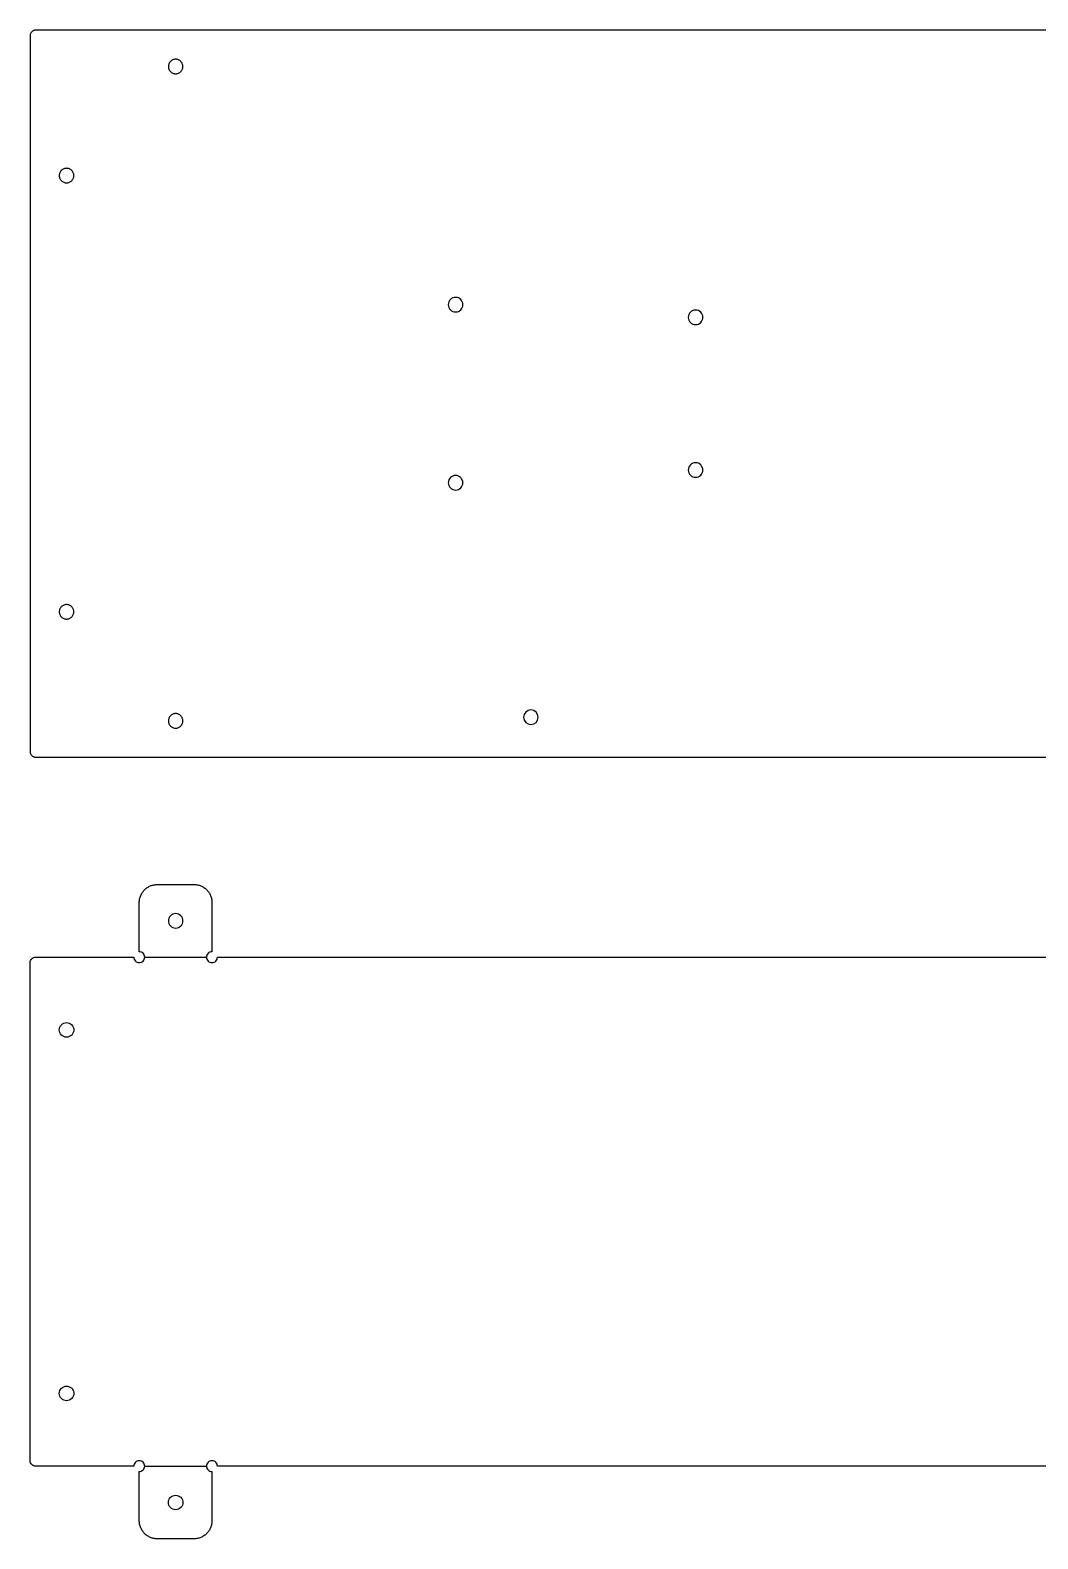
# Model space of a CAD drawing. Extents: x -490 to 490, y -432 to 432.
# Drawn here: x -300 to -22.9, y 17.5 to 432.5 of the extents above; entities that cross this region are included whole.
import ezdxf

# ---------------------------------------------------------------- set-up
doc = ezdxf.new("R2010")
doc.units = 0
doc.layers.get('0').update_dxf_attribs({"linetype": 'CONTINUOUS'})
doc.layers.add('CORTE', color=18, linetype='CONTINUOUS')
doc.layers.add('PLEGADO', color=1, linetype='CONTINUOUS')

msp = doc.modelspace()

# ---------------------------------------------------------------- linework, layer by layer
for points in [[(-260, 424.5), (-260.2, 424.49), (-260.4, 424.46), (-260.59, 424.41), (-260.78, 424.34), (-260.95, 424.26), (-261.12, 424.16), (-261.27, 424.04), (-261.41, 423.91), (-261.54, 423.77), (-261.66, 423.62), (-261.76, 423.45), (-261.84, 423.28), (-261.91, 423.09), (-261.96, 422.9), (-261.99, 422.7), (-262, 422.5), (-261.99, 422.3), (-261.96, 422.1), (-261.91, 421.91), (-261.84, 421.72), (-261.76, 421.55), (-261.66, 421.38), (-261.54, 421.23), (-261.41, 421.09), (-261.27, 420.96), (-261.12, 420.84), (-260.95, 420.74), (-260.78, 420.66), (-260.59, 420.59), (-260.4, 420.54), (-260.2, 420.51), (-260, 420.5), (-259.8, 420.51), (-259.6, 420.54), (-259.41, 420.59), (-259.22, 420.66), (-259.05, 420.74), (-258.88, 420.84), (-258.73, 420.96), (-258.59, 421.09), (-258.46, 421.23), (-258.34, 421.38), (-258.24, 421.55), (-258.16, 421.72), (-258.09, 421.91), (-258.04, 422.1), (-258.01, 422.3), (-258, 422.5), (-258.01, 422.7), (-258.04, 422.9), (-258.09, 423.09), (-258.16, 423.28), (-258.24, 423.45), (-258.34, 423.62), (-258.46, 423.77), (-258.59, 423.91), (-258.73, 424.04), (-258.88, 424.16), (-259.05, 424.26), (-259.22, 424.34), (-259.41, 424.41), (-259.6, 424.46), (-259.8, 424.49)], [(-290, 394.5), (-290.2, 394.49), (-290.4, 394.46), (-290.59, 394.41), (-290.78, 394.34), (-290.95, 394.26), (-291.12, 394.16), (-291.27, 394.04), (-291.41, 393.91), (-291.54, 393.77), (-291.66, 393.62), (-291.76, 393.45), (-291.84, 393.28), (-291.91, 393.09), (-291.96, 392.9), (-291.99, 392.7), (-292, 392.5), (-291.99, 392.3), (-291.96, 392.1), (-291.91, 391.91), (-291.84, 391.72), (-291.76, 391.55), (-291.66, 391.38), (-291.54, 391.23), (-291.41, 391.09), (-291.27, 390.96), (-291.12, 390.84), (-290.95, 390.74), (-290.78, 390.66), (-290.59, 390.59), (-290.4, 390.54), (-290.2, 390.51), (-290, 390.5), (-289.8, 390.51), (-289.6, 390.54), (-289.41, 390.59), (-289.22, 390.66), (-289.05, 390.74), (-288.88, 390.84), (-288.73, 390.96), (-288.59, 391.09), (-288.46, 391.23), (-288.34, 391.38), (-288.24, 391.55), (-288.16, 391.72), (-288.09, 391.91), (-288.04, 392.1), (-288.01, 392.3), (-288, 392.5), (-288.01, 392.7), (-288.04, 392.9), (-288.09, 393.09), (-288.16, 393.28), (-288.24, 393.45), (-288.34, 393.62), (-288.46, 393.77), (-288.59, 393.91), (-288.73, 394.04), (-288.88, 394.16), (-289.05, 394.26), (-289.22, 394.34), (-289.41, 394.41), (-289.6, 394.46), (-289.8, 394.49)], [(-290, 274.5), (-290.2, 274.49), (-290.4, 274.46), (-290.59, 274.41), (-290.78, 274.34), (-290.95, 274.26), (-291.12, 274.16), (-291.27, 274.04), (-291.41, 273.91), (-291.54, 273.77), (-291.66, 273.62), (-291.76, 273.45), (-291.84, 273.28), (-291.91, 273.09), (-291.96, 272.9), (-291.99, 272.7), (-292, 272.5), (-291.99, 272.3), (-291.96, 272.1), (-291.91, 271.91), (-291.84, 271.72), (-291.76, 271.55), (-291.66, 271.38), (-291.54, 271.23), (-291.41, 271.09), (-291.27, 270.96), (-291.12, 270.84), (-290.95, 270.74), (-290.78, 270.66), (-290.59, 270.59), (-290.4, 270.54), (-290.2, 270.51), (-290, 270.5), (-289.8, 270.51), (-289.6, 270.54), (-289.41, 270.59), (-289.22, 270.66), (-289.05, 270.74), (-288.88, 270.84), (-288.73, 270.96), (-288.59, 271.09), (-288.46, 271.23), (-288.34, 271.38), (-288.24, 271.55), (-288.16, 271.72), (-288.09, 271.91), (-288.04, 272.1), (-288.01, 272.3), (-288, 272.5), (-288.01, 272.7), (-288.04, 272.9), (-288.09, 273.09), (-288.16, 273.28), (-288.24, 273.45), (-288.34, 273.62), (-288.46, 273.77), (-288.59, 273.91), (-288.73, 274.04), (-288.88, 274.16), (-289.05, 274.26), (-289.22, 274.34), (-289.41, 274.41), (-289.6, 274.46), (-289.8, 274.49)], [(-260, 244.5), (-260.2, 244.49), (-260.4, 244.46), (-260.59, 244.41), (-260.78, 244.34), (-260.95, 244.26), (-261.12, 244.16), (-261.27, 244.04), (-261.41, 243.91), (-261.54, 243.77), (-261.66, 243.62), (-261.76, 243.45), (-261.84, 243.28), (-261.91, 243.09), (-261.96, 242.9), (-261.99, 242.7), (-262, 242.5), (-261.99, 242.3), (-261.96, 242.1), (-261.91, 241.91), (-261.84, 241.72), (-261.76, 241.55), (-261.66, 241.38), (-261.54, 241.23), (-261.41, 241.09), (-261.27, 240.96), (-261.12, 240.84), (-260.95, 240.74), (-260.78, 240.66), (-260.59, 240.59), (-260.4, 240.54), (-260.2, 240.51), (-260, 240.5), (-259.8, 240.51), (-259.6, 240.54), (-259.41, 240.59), (-259.22, 240.66), (-259.05, 240.74), (-258.88, 240.84), (-258.73, 240.96), (-258.59, 241.09), (-258.46, 241.23), (-258.34, 241.38), (-258.24, 241.55), (-258.16, 241.72), (-258.09, 241.91), (-258.04, 242.1), (-258.01, 242.3), (-258, 242.5), (-258.01, 242.7), (-258.04, 242.9), (-258.09, 243.09), (-258.16, 243.28), (-258.24, 243.45), (-258.34, 243.62), (-258.46, 243.77), (-258.59, 243.91), (-258.73, 244.04), (-258.88, 244.16), (-259.05, 244.26), (-259.22, 244.34), (-259.41, 244.41), (-259.6, 244.46), (-259.8, 244.49)]]:
    msp.add_lwpolyline(points, close=True)
msp.add_lwpolyline([(-162.28, 245.5, 1), (-162.28, 241.5, 1)], format="xyb", close=True)
at = {"layer": 'CORTE'}
msp.add_lwpolyline([(298.5, 432.5), (-298.5, 432.5), (-298.65, 432.49), (-298.8, 432.47), (-298.95, 432.43), (-299.08, 432.38), (-299.21, 432.32), (-299.34, 432.24), (-299.45, 432.16), (-299.56, 432.06), (-299.66, 431.95), (-299.74, 431.84), (-299.82, 431.71), (-299.88, 431.58), (-299.93, 431.45), (-299.97, 431.3), (-299.99, 431.15), (-300, 431), (-300, 234), (-299.99, 233.85), (-299.97, 233.7), (-299.93, 233.55), (-299.88, 233.42), (-299.82, 233.29), (-299.74, 233.16), (-299.66, 233.05), (-299.56, 232.94), (-299.45, 232.84), (-299.34, 232.76), (-299.21, 232.68), (-299.08, 232.62), (-298.95, 232.57), (-298.8, 232.53), (-298.65, 232.51), (-298.5, 232.5), (298.5, 232.5)], dxfattribs=at)
for points in [[(-183, 359, 0.414214), (-185, 357, 0.414214), (-183, 355, 0.414214), (-181, 357, 0.414214)], [(-117, 355.5, 0.414214), (-119, 353.5, 0.414214), (-117, 351.5, 0.414214), (-115, 353.5, 0.414214)], [(-117, 313.5, 0.414214), (-119, 311.5, 0.414214), (-117, 309.5, 0.414214), (-115, 311.5, 0.414214)], [(-183, 310, 0.414214), (-185, 308, 0.414214), (-183, 306, 0.414214), (-181, 308, 0.414214)], [(-262, 187.5, 0.414214), (-260, 185.5, 0.414214), (-258, 187.5, 0.414214), (-260, 189.5, 0.414214)], [(-288, 157.5, -0.414214), (-290, 155.5, -0.414214), (-292, 157.5, -0.414214), (-290, 159.5, -0.414214)], [(-288, 57.5, -0.414214), (-290, 55.5, -0.414214), (-292, 57.5, -0.414214), (-290, 59.5, -0.414214)], [(-262, 27.5, -0.414214), (-260, 29.5, -0.414214), (-258, 27.5, -0.414214), (-260, 25.5, -0.414214)]]:
    msp.add_lwpolyline(points, format="xyb", close=True, dxfattribs=at)
msp.add_lwpolyline([(-11.5, 37.5), (-248.5, 37.5, 0.414214), (-250, 39, 0.414214), (-251.5, 37.5, 0.414214), (-250, 36), (-250, 22.5), (-250.01, 22.24), (-250.03, 21.99), (-250.06, 21.74), (-250.1, 21.49), (-250.16, 21.25), (-250.22, 21.01), (-250.3, 20.78), (-250.39, 20.55), (-250.49, 20.33), (-250.6, 20.12), (-250.72, 19.91), (-250.85, 19.7), (-250.99, 19.51), (-251.14, 19.32), (-251.3, 19.14), (-251.46, 18.96), (-251.64, 18.8), (-251.82, 18.64), (-252.01, 18.49), (-252.2, 18.35), (-252.41, 18.22), (-252.62, 18.1), (-252.83, 17.99), (-253.05, 17.89), (-253.28, 17.8), (-253.51, 17.72), (-253.75, 17.66), (-253.99, 17.6), (-254.24, 17.56), (-254.49, 17.53), (-254.74, 17.51), (-255, 17.5), (-265, 17.5), (-265.26, 17.51), (-265.51, 17.53), (-265.76, 17.56), (-266.01, 17.6), (-266.25, 17.66), (-266.49, 17.72), (-266.72, 17.8), (-266.95, 17.89), (-267.17, 17.99), (-267.38, 18.1), (-267.59, 18.22), (-267.8, 18.35), (-267.99, 18.49), (-268.18, 18.64), (-268.36, 18.8), (-268.54, 18.96), (-268.7, 19.14), (-268.86, 19.32), (-269.01, 19.51), (-269.15, 19.7), (-269.28, 19.91), (-269.4, 20.12), (-269.51, 20.33), (-269.61, 20.55), (-269.7, 20.78), (-269.78, 21.01), (-269.84, 21.25), (-269.9, 21.49), (-269.94, 21.74), (-269.97, 21.99), (-269.99, 22.24), (-270, 22.5), (-270, 36, 0.414214), (-268.5, 37.5, 0.414214), (-270, 39, 0.414214), (-271.5, 37.5), (-298.5, 37.5, -0.414214), (-300, 39), (-300, 176, -0.414214), (-298.5, 177.5), (-271.5, 177.5, 0.414214), (-270, 176, 0.414214), (-268.5, 177.5, 0.414214), (-270, 179), (-270, 192.5), (-269.99, 192.76), (-269.97, 193.01), (-269.94, 193.26), (-269.9, 193.51), (-269.84, 193.75), (-269.78, 193.99), (-269.7, 194.22), (-269.61, 194.45), (-269.51, 194.67), (-269.4, 194.88), (-269.28, 195.09), (-269.15, 195.3), (-269.01, 195.49), (-268.86, 195.68), (-268.7, 195.86), (-268.54, 196.04), (-268.36, 196.2), (-268.18, 196.36), (-267.99, 196.51), (-267.8, 196.65), (-267.59, 196.78), (-267.38, 196.9), (-267.17, 197.01), (-266.95, 197.11), (-266.72, 197.2), (-266.49, 197.28), (-266.25, 197.34), (-266.01, 197.4), (-265.76, 197.44), (-265.51, 197.47), (-265.26, 197.49), (-265, 197.5), (-255, 197.5), (-254.74, 197.49), (-254.49, 197.47), (-254.24, 197.44), (-253.99, 197.4), (-253.75, 197.34), (-253.51, 197.28), (-253.28, 197.2), (-253.05, 197.11), (-252.83, 197.01), (-252.62, 196.9), (-252.41, 196.78), (-252.2, 196.65), (-252.01, 196.51), (-251.82, 196.36), (-251.64, 196.2), (-251.46, 196.04), (-251.3, 195.86), (-251.14, 195.68), (-250.99, 195.49), (-250.85, 195.3), (-250.72, 195.09), (-250.6, 194.88), (-250.49, 194.67), (-250.39, 194.45), (-250.3, 194.22), (-250.22, 193.99), (-250.16, 193.75), (-250.1, 193.51), (-250.06, 193.26), (-250.03, 193.01), (-250.01, 192.76), (-250, 192.5), (-250, 179, 0.414214), (-251.5, 177.5, 0.414214), (-250, 176, 0.414214), (-248.5, 177.5), (-11.5, 177.5, 0.414214)], format="xyb", dxfattribs=at)
at = {"layer": 'PLEGADO'}
for points in [[(-268.5, 177.5), (-251.5, 177.5)], [(-268.5, 37.5), (-251.5, 37.5)]]:
    msp.add_lwpolyline(points, dxfattribs=at)

doc.saveas('drawing.dxf')
